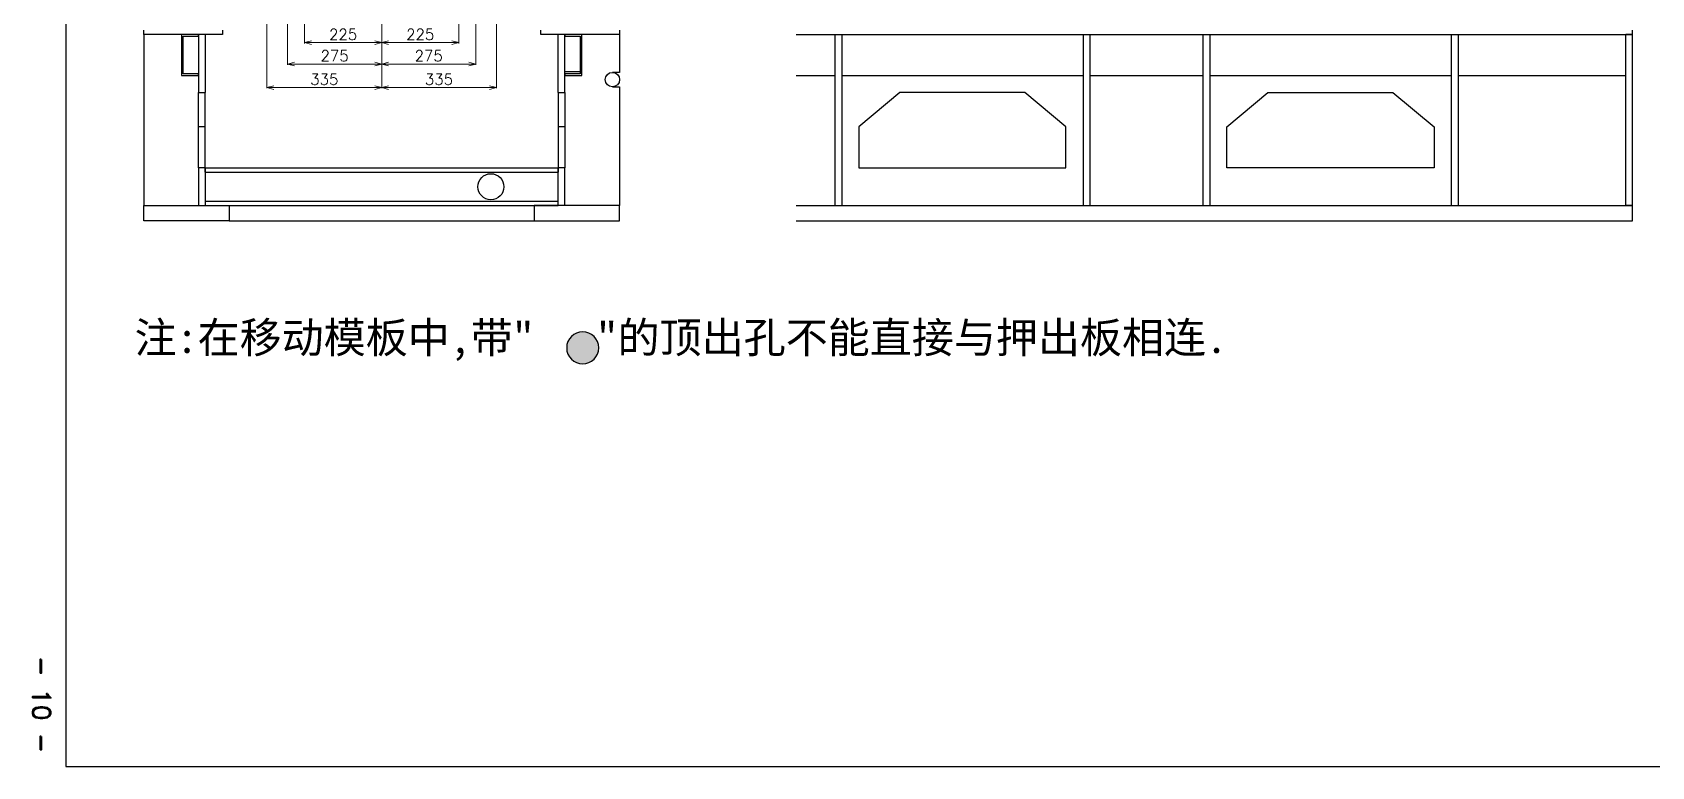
# Model space of a CAD drawing. Header units: millimetres. Extents: x 5879 to 7654, y 1659 to 2913.
# Drawn here: x 5879 to 7061, y 1659 to 2196 of the extents above; entities that cross this region are included whole.
import ezdxf

# ---------------------------------------------------------------- set-up
doc = ezdxf.new("R2010")
doc.units = ezdxf.units.MM
doc.header["$MEASUREMENT"] = 0
doc.layers.add('dim', color=3, linetype='Continuous')
doc.styles.add('mds', font='romand.shx', dxfattribs={"bigfont": 'chineset.shx'})
doc.dimstyles.new('MDS4-0000', dxfattribs={"dimtxt": 8, "dimasz": 5, "dimexe": 0.5, "dimexo": 0, "dimgap": 2, "dimtad": 1, "dimdec": 1, "dimlfac": 4, "dimzin": 9, "dimdsep": 46, "dimtxsty": 'mds', "dimblk": 'OPEN30', "dimcen": 0, "dimclrd": 3, "dimclre": 3, "dimclrt": 3, "dimazin": 2, "dimtfac": 0.75, "dimtdec": 1, "dimtmove": 0, "dimatfit": 3, "dimldrblk": 'OPEN30', "dimfxl": 1, "dimtolj": 1, "dimtzin": 0, "dimlwd": 9, "dimlwe": 9, "dimarcsym": 0})

# ---------------------------------------------------------------- blocks, each defined once
blk = doc.blocks.new('_Open30')
at = {"color": 0, "linetype": 'ByBlock', "lineweight": -2}
for p, q in [((-1, 0.27), (0, 0)), ((0, 0), (-1, -0.27)), ((0, 0), (-1, 0))]:
    blk.add_line(p, q, dxfattribs=at)
blk = doc.blocks.new('*D33')
at = {"layer": 'Defpoints', "color": 0}
for p in [(6190.1, 2359.3), (6133.9, 2248.5), (6190.1, 2188)]:
    blk.add_point(p, dxfattribs=at)
at = {"layer": 'dim', "color": 3, "lineweight": 9}
for p, q in [((6190.1, 2359.3), (6190.1, 2187.5)), ((6133.9, 2248.5), (6133.9, 2187.5)), ((6138.9, 2188), (6185.1, 2188))]:
    blk.add_line(p, q, dxfattribs=at)
at = {"layer": 'dim', "color": 3, "lineweight": 9, "xscale": 5, "yscale": 5, "zscale": 5, "rotation": 180}
blk.add_blockref('_Open30', (6133.9, 2188), dxfattribs=at)
at = {"layer": 'dim', "color": 3, "lineweight": 9, "xscale": 5, "yscale": 5, "zscale": 5}
blk.add_blockref('_Open30', (6190.1, 2188), dxfattribs=at)
at = {"layer": 'dim', "color": 3, "insert": (6162, 2194), "char_height": 8, "attachment_point": 5, "style": 'mds'}
blk.add_mtext('\\A1;225', dxfattribs=at)
blk = doc.blocks.new('*D34')
at = {"layer": 'Defpoints', "color": 0}
for p in [(6202.6, 2415.5), (6133.9, 2248.5), (6133.9, 2172.4)]:
    blk.add_point(p, dxfattribs=at)
at = {"layer": 'dim', "color": 3, "lineweight": 9}
for p, q in [((6202.6, 2415.5), (6202.6, 2171.9)), ((6133.9, 2248.5), (6133.9, 2171.9)), ((6197.6, 2172.4), (6138.9, 2172.4))]:
    blk.add_line(p, q, dxfattribs=at)
at = {"layer": 'dim', "color": 3, "lineweight": 9, "xscale": 5, "yscale": 5, "zscale": 5, "rotation": 180}
blk.add_blockref('_Open30', (6133.9, 2172.4), dxfattribs=at)
at = {"layer": 'dim', "color": 3, "lineweight": 9, "xscale": 5, "yscale": 5, "zscale": 5}
blk.add_blockref('_Open30', (6202.6, 2172.4), dxfattribs=at)
at = {"layer": 'dim', "color": 3, "insert": (6168.2, 2178.4), "char_height": 8, "attachment_point": 5, "style": 'mds'}
blk.add_mtext('\\A1;275', dxfattribs=at)
blk = doc.blocks.new('*D35')
at = {"layer": 'Defpoints', "color": 0}
for p in [(6217.6, 2358), (6133.9, 2248.5), (6133.9, 2155.2)]:
    blk.add_point(p, dxfattribs=at)
at = {"layer": 'dim', "color": 3, "lineweight": 9}
for p, q in [((6217.6, 2358), (6217.6, 2154.7)), ((6133.9, 2248.5), (6133.9, 2154.7)), ((6212.6, 2155.2), (6138.9, 2155.2))]:
    blk.add_line(p, q, dxfattribs=at)
at = {"layer": 'dim', "color": 3, "lineweight": 9, "xscale": 5, "yscale": 5, "zscale": 5, "rotation": 180}
blk.add_blockref('_Open30', (6133.9, 2155.2), dxfattribs=at)
at = {"layer": 'dim', "color": 3, "lineweight": 9, "xscale": 5, "yscale": 5, "zscale": 5}
blk.add_blockref('_Open30', (6217.6, 2155.2), dxfattribs=at)
at = {"layer": 'dim', "color": 3, "insert": (6175.7, 2161.2), "char_height": 8, "attachment_point": 5, "style": 'mds'}
blk.add_mtext('\\A1;335', dxfattribs=at)
blk = doc.blocks.new('*D29')
at = {"layer": 'Defpoints', "color": 0}
for p in [(6050.1, 2358), (6133.9, 2248.5), (6133.9, 2155.2)]:
    blk.add_point(p, dxfattribs=at)
at = {"layer": 'dim', "color": 3, "lineweight": 9}
for p, q in [((6050.1, 2358), (6050.1, 2154.7)), ((6133.9, 2248.5), (6133.9, 2154.7)), ((6055.1, 2155.2), (6128.9, 2155.2))]:
    blk.add_line(p, q, dxfattribs=at)
at = {"layer": 'dim', "color": 3, "lineweight": 9, "xscale": 5, "yscale": 5, "zscale": 5, "rotation": 180}
blk.add_blockref('_Open30', (6050.1, 2155.2), dxfattribs=at)
at = {"layer": 'dim', "color": 3, "lineweight": 9, "xscale": 5, "yscale": 5, "zscale": 5}
blk.add_blockref('_Open30', (6133.9, 2155.2), dxfattribs=at)
at = {"layer": 'dim', "color": 3, "insert": (6092, 2161.2), "char_height": 8, "attachment_point": 5, "style": 'mds'}
blk.add_mtext('\\A1;335', dxfattribs=at)
blk = doc.blocks.new('*D28')
at = {"layer": 'Defpoints', "color": 0}
for p in [(6065.1, 2415.5), (6133.9, 2248.5), (6133.9, 2172.4)]:
    blk.add_point(p, dxfattribs=at)
at = {"layer": 'dim', "color": 3, "lineweight": 9}
for p, q in [((6065.1, 2415.5), (6065.1, 2171.9)), ((6133.9, 2248.5), (6133.9, 2171.9)), ((6070.1, 2172.4), (6128.9, 2172.4))]:
    blk.add_line(p, q, dxfattribs=at)
at = {"layer": 'dim', "color": 3, "lineweight": 9, "xscale": 5, "yscale": 5, "zscale": 5, "rotation": 180}
blk.add_blockref('_Open30', (6065.1, 2172.4), dxfattribs=at)
at = {"layer": 'dim', "color": 3, "lineweight": 9, "xscale": 5, "yscale": 5, "zscale": 5}
blk.add_blockref('_Open30', (6133.9, 2172.4), dxfattribs=at)
at = {"layer": 'dim', "color": 3, "insert": (6099.5, 2178.4), "char_height": 8, "attachment_point": 5, "style": 'mds'}
blk.add_mtext('\\A1;275', dxfattribs=at)
blk = doc.blocks.new('*D27')
at = {"layer": 'Defpoints', "color": 0}
for p in [(6077.6, 2359.3), (6133.9, 2248.5), (6077.6, 2188)]:
    blk.add_point(p, dxfattribs=at)
at = {"layer": 'dim', "color": 3, "lineweight": 9}
for p, q in [((6077.6, 2359.3), (6077.6, 2187.5)), ((6133.9, 2248.5), (6133.9, 2187.5)), ((6128.9, 2188), (6082.6, 2188))]:
    blk.add_line(p, q, dxfattribs=at)
at = {"layer": 'dim', "color": 3, "lineweight": 9, "xscale": 5, "yscale": 5, "zscale": 5, "rotation": 180}
blk.add_blockref('_Open30', (6077.6, 2188), dxfattribs=at)
at = {"layer": 'dim', "color": 3, "lineweight": 9, "xscale": 5, "yscale": 5, "zscale": 5}
blk.add_blockref('_Open30', (6133.9, 2188), dxfattribs=at)
at = {"layer": 'dim', "color": 3, "insert": (6105.7, 2194), "char_height": 8, "attachment_point": 5, "style": 'mds'}
blk.add_mtext('\\A1;225', dxfattribs=at)

msp = doc.modelspace()

# ---------------------------------------------------------------- hatches: boundary and pattern name
msp.add_hatch(color=256).paths.add_polyline_path([(6268.932, 1965.111, 1), (6292.332, 1965.111, 1)])

# ---------------------------------------------------------------- linework, layer by layer
for p, q in [((5903.247, 2913.074), (5903.247, 1659.194)), ((5960.113, 2194.013), (5960.113, 2197.013)), ((6017.613, 2194.013), (5960.113, 2194.013)), ((5960.113, 2194.013), (5960.113, 2069.013)), ((6000.113, 2194.013), (5987.613, 2194.013)), ((5987.613, 2194.013), (5987.613, 2164.013)), ((5988.863, 2192.763), (6000.113, 2192.763)), ((5988.863, 2165.263), (5988.863, 2192.763)), ((6000.113, 2192.763), (6000.113, 2194.013)), ((6000.113, 2194.013), (6000.113, 2151.513)), ((6005.113, 2194.013), (6000.113, 2194.013)), ((6005.113, 2194.013), (6005.113, 2151.513)), ((6017.613, 2197.013), (6017.613, 2194.013)), ((6250.113, 2194.013), (6250.113, 2197.013)), ((6307.613, 2194.013), (6250.113, 2194.013)), ((6267.613, 2194.013), (6262.613, 2194.013)), ((6262.613, 2151.513), (6262.613, 2194.013)), ((6267.613, 2151.513), (6267.613, 2194.013)), ((6280.113, 2194.013), (6267.613, 2194.013)), ((6267.613, 2194.013), (6267.613, 2192.763)), ((6267.613, 2192.763), (6278.863, 2192.763)), ((6278.863, 2192.763), (6278.863, 2165.263)), ((6280.113, 2164.013), (6280.113, 2194.013)), ((6307.613, 2197.013), (6307.613, 2194.013)), ((6307.613, 2194.013), (6307.613, 2166.263)), ((6436.55, 2194.013), (7047.219, 2194.013)), ((6464.719, 2194.013), (6469.719, 2194.013)), ((6464.719, 2194.013), (6464.719, 2069.013)), ((6469.719, 2194.013), (6469.719, 2069.013)), ((6645.969, 2194.013), (6650.969, 2194.013)), ((6645.969, 2194.013), (6645.969, 2069.013)), ((6650.969, 2194.013), (6650.969, 2069.013)), ((6733.469, 2194.013), (6733.469, 2069.013)), ((6733.469, 2194.013), (6738.469, 2194.013)), ((6738.469, 2194.013), (6738.469, 2069.013)), ((6914.719, 2194.013), (6919.719, 2194.013)), ((6914.719, 2194.013), (6914.719, 2069.013)), ((6919.719, 2194.013), (6919.719, 2069.013)), ((7042.219, 2069.013), (7042.219, 2194.013)), ((7047.219, 2194.013), (7042.219, 2194.013)), ((7047.219, 2194.013), (7047.219, 2197.013)), ((7047.219, 2069.013), (7047.219, 2194.013)), ((5987.613, 2164.013), (6000.113, 2164.013)), ((6000.113, 2165.263), (5988.863, 2165.263)), ((6000.113, 2164.013), (6000.113, 2165.263)), ((6267.613, 2166.813), (6278.863, 2166.813)), ((6267.613, 2165.263), (6267.613, 2164.013)), ((6278.863, 2165.263), (6267.613, 2165.263)), ((6267.613, 2164.013), (6280.113, 2164.013)), ((6307.613, 2166.263), (6302.363, 2166.263)), ((6436.55, 2164.013), (6464.733, 2164.013)), ((6469.736, 2164.013), (6645.963, 2164.013)), ((6650.966, 2164.013), (6733.458, 2164.013)), ((6738.461, 2164.013), (6914.706, 2164.013)), ((6919.708, 2164.013), (7042.219, 2164.013)), ((6302.363, 2155.763), (6307.613, 2155.763)), ((6307.613, 2155.763), (6307.613, 2069.013)), ((6000.113, 2151.513), (6005.113, 2151.513)), ((6000.113, 2126.513), (6000.113, 2151.513)), ((6005.113, 2126.513), (6005.113, 2151.513)), ((6262.613, 2151.513), (6267.613, 2151.513)), ((6262.613, 2151.513), (6262.613, 2126.513)), ((6267.613, 2151.513), (6267.613, 2126.513)), ((6512.219, 2151.513), (6482.219, 2126.513)), ((6603.469, 2151.513), (6512.219, 2151.513)), ((6633.469, 2126.513), (6603.469, 2151.513)), ((6750.969, 2126.513), (6780.969, 2151.513)), ((6780.969, 2151.513), (6872.219, 2151.513)), ((6872.219, 2151.513), (6902.219, 2126.513)), ((6005.113, 2126.513), (6000.113, 2126.513)), ((6000.113, 2096.513), (6000.113, 2126.513)), ((6005.113, 2096.513), (6005.113, 2126.513)), ((6267.613, 2126.513), (6262.613, 2126.513)), ((6262.613, 2126.513), (6262.613, 2096.513)), ((6267.613, 2126.513), (6267.613, 2096.513)), ((6482.219, 2126.513), (6482.219, 2096.513)), ((6633.469, 2096.513), (6633.469, 2126.513)), ((6750.969, 2096.513), (6750.969, 2126.513)), ((6902.219, 2126.513), (6902.219, 2096.513)), ((6000.113, 2096.513), (6000.113, 2069.013)), ((6005.113, 2096.513), (6000.113, 2096.513)), ((6005.113, 2093.513), (6005.113, 2096.513)), ((6005.113, 2096.513), (6262.613, 2096.513)), ((6005.113, 2096.513), (6005.113, 2069.013)), ((6005.113, 2093.513), (6262.613, 2093.513)), ((6267.613, 2096.513), (6262.613, 2096.513)), ((6262.613, 2069.013), (6262.613, 2096.513)), ((6262.613, 2096.513), (6262.613, 2093.513)), ((6267.613, 2069.013), (6267.613, 2096.513)), ((6482.219, 2096.513), (6633.469, 2096.513)), ((6902.219, 2096.513), (6750.969, 2096.513)), ((5960.113, 2057.763), (5960.113, 2069.013)), ((5960.113, 2069.013), (6022.613, 2069.013)), ((6000.113, 2069.013), (6005.113, 2069.013)), ((6262.613, 2072.013), (6005.113, 2072.013)), ((6005.113, 2072.013), (6005.113, 2069.013)), ((6005.113, 2069.013), (6262.613, 2069.013)), ((6022.613, 2069.013), (6022.613, 2057.763)), ((6307.613, 2069.013), (6245.113, 2069.013)), ((6245.113, 2069.013), (6245.113, 2057.763)), ((6262.613, 2069.013), (6262.613, 2072.013)), ((6267.613, 2069.013), (6262.613, 2069.013)), ((6307.613, 2057.763), (6307.613, 2069.013)), ((6436.55, 2069.013), (7047.219, 2069.013)), ((6464.719, 2069.013), (6469.719, 2069.013)), ((6645.969, 2069.013), (6650.969, 2069.013)), ((6733.469, 2069.013), (6738.469, 2069.013)), ((6914.719, 2069.013), (6919.719, 2069.013)), ((7047.219, 2069.013), (7042.219, 2069.013)), ((7047.219, 2057.763), (7047.219, 2069.013)), ((6022.613, 2057.763), (5960.113, 2057.763)), ((6022.613, 2057.763), (6245.113, 2057.763)), ((6245.113, 2057.763), (6307.613, 2057.763)), ((6436.55, 2057.763), (7047.219, 2057.763)), ((5903.247, 1659.194), (7625.13, 1659.194))]:
    msp.add_line(p, q)
for centre, radius in [((6302.363, 2161.013), 5.25), ((6213.613, 2082.763), 9.5)]:
    msp.add_circle(centre, radius)
at = {"extrusion": (0, 0, -1)}
msp.add_circle((-6280.632, 1965.111), 11.7, dxfattribs=at)

# ---------------------------------------------------------------- texts
at = {"insert": (5953.434, 1983.866), "char_height": 22.5, "width": 1290.31425, "attachment_point": 1, "style": 'mds'}
msp.add_mtext('{\\fNSimSun|b0|i0|c134|p49;注:在移动模板中,带"   "的顶出孔不能直接与押出板相连.}', dxfattribs=at)
at = {"insert": (5892.34, 1739.646), "char_height": 13.5, "width": 151.12535, "attachment_point": 1, "rotation": 270, "style": 'mds'}
msp.add_mtext('- 10 -', dxfattribs=at)

# ---------------------------------------------------------------- dimensions: what is measured, and where the dimension line sits
at = {"layer": 'dim'}
for base, p1, p2, picture, middle in [((6133.863, 2172.442), (6065.113, 2415.548), (6133.863, 2248.494), '*D28', (6099.488, 2178.442)), ((6133.863, 2155.16), (6050.113, 2358.048), (6133.863, 2248.494), '*D29', (6091.988, 2161.16)), ((6077.613, 2188.021), (6133.863, 2248.494), (6077.613, 2359.298), '*D27', (6105.738, 2194.021))]:
    dim = msp.add_linear_dim(base=base, p1=p1, p2=p2, dimstyle='MDS4-0000', dxfattribs=at)
    dim.commit()
    dim.dimension.update_dxf_attribs({"geometry": picture, "text_midpoint": middle})
for base, p1, p2, picture, middle in [((6133.863, 2172.442), (6202.613, 2415.548), (6133.863, 2248.494), '*D34', (6168.238, 2178.442)), ((6190.113, 2188.021), (6133.863, 2248.494), (6190.113, 2359.298), '*D33', (6161.988, 2194.021)), ((6133.863, 2155.16), (6217.613, 2358.048), (6133.863, 2248.494), '*D35', (6175.738, 2161.16))]:
    dim = msp.add_linear_dim(base=base, p1=p1, p2=p2, angle=180, dimstyle='MDS4-0000', dxfattribs=at)
    dim.commit()
    dim.dimension.update_dxf_attribs({"geometry": picture, "text_midpoint": middle})

doc.saveas('drawing.dxf')
